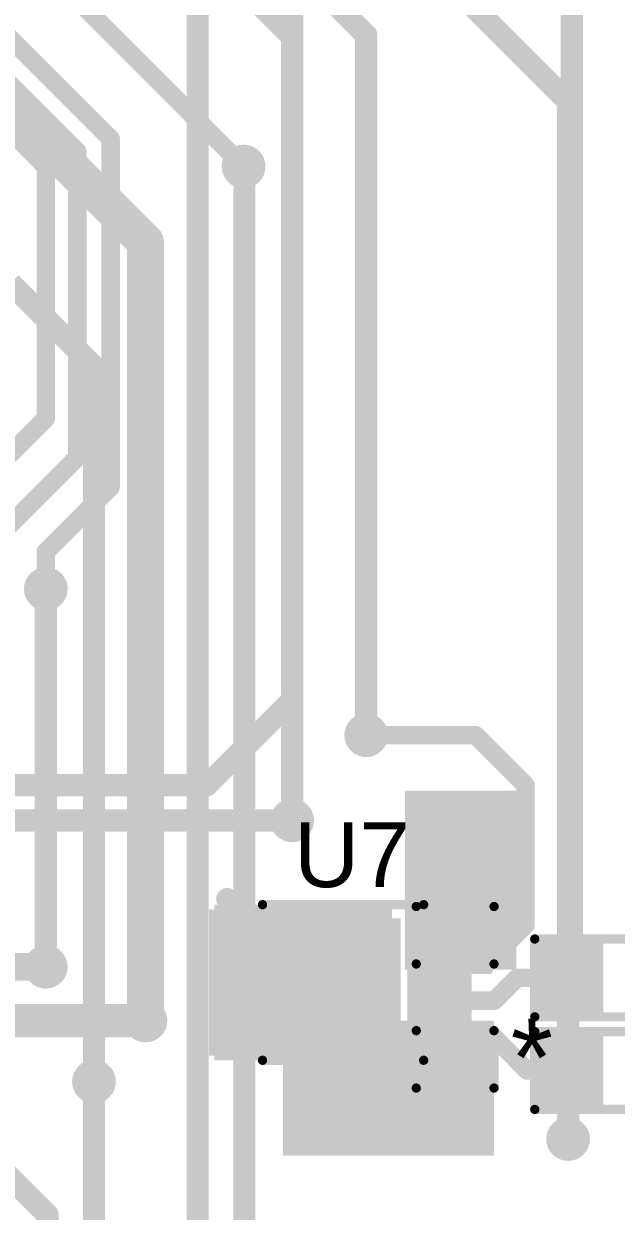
# Model space of a CAD drawing. Header units: millimetres. Extents: x -1.41 to 1.31, y -0.13 to 2.68.
# Drawn here: x 0.493 to 0.813, y 0.49 to 1.131 of the extents above; entities that cross this region are included whole.
import ezdxf

# ---------------------------------------------------------------- set-up
doc = ezdxf.new("R2010")
doc.units = ezdxf.units.MM
doc.header["$MEASUREMENT"] = 0
for name, color, linetype in [('BottomLayer', 5, 'Continuous'), ('BottomOverlay', 54, 'Continuous'), ('BottomPaste', 16, 'Continuous'), ('BottomSolder', 6, 'Continuous'), ('Mechanical2', 216, 'Continuous'), ('TopLayer', 1, 'Continuous'), ('TopOverlay', 2, 'Continuous'), ('TopPaste', 8, 'Continuous'), ('TopSolder', 216, 'Continuous'), ('ViaHoleLayer', 16, 'Continuous')]:
    doc.layers.add(name, color=color, linetype=linetype)
doc.styles.add('Arial', font='', dxfattribs={"height": 0.2})
doc.styles.get('Arial').set_extended_font_data('Arial')

# ---------------------------------------------------------------- blocks, each defined once
blk = doc.blocks.new('R__0603_56')
at = {"layer": 'TopLayer'}
for points in [[(-0.015, 0.0175), (-0.015, -0.0175), (-0.045, -0.0175), (-0.045, 0.0175)], [(0.045, 0.0175), (0.045, -0.0175), (0.015, -0.0175), (0.015, 0.0175)]]:
    blk.add_hatch(color=1, dxfattribs=at).paths.add_polyline_path(points)
at = {"layer": 'TopPaste'}
for points in [[(-0.015, 0.0175), (-0.015, -0.0175), (-0.045, -0.0175), (-0.045, 0.0175)], [(0.045, 0.0175), (0.045, -0.0175), (0.015, -0.0175), (0.015, 0.0175)]]:
    blk.add_hatch(color=8, dxfattribs=at).paths.add_polyline_path(points)
at = {"layer": 'TopSolder'}
for points in [[(-0.011, 0.0215), (-0.011, -0.0215), (-0.049, -0.0215), (-0.049, 0.0215)], [(0.049, 0.0215), (0.049, -0.0215), (0.011, -0.0215), (0.011, 0.0215)]]:
    blk.add_hatch(color=216, dxfattribs=at).paths.add_polyline_path(points)
at = {"layer": 'TopOverlay', "const_width": 0.005}
for points in [[(-0.048, 0.021), (-0.048, -0.021)], [(0.048, 0.021), (-0.048, 0.021)], [(0.048, 0.021), (0.048, -0.021)], [(0.048, -0.021), (-0.048, -0.021)]]:
    blk.add_lwpolyline(points, dxfattribs=at)
at = {"layer": 'TopOverlay', "const_width": 0.0025}
for points in [[(-0.04925, 0.021, 1), (-0.04675, 0.021, 1)], [(-0.04925, 0.021, 1), (-0.04675, 0.021, 1)], [(0.04675, 0.021, 1), (0.04925, 0.021, 1)], [(0.04675, 0.021, 1), (0.04925, 0.021, 1)], [(-0.04925, -0.021, 1), (-0.04675, -0.021, 1)], [(-0.04925, -0.021, 1), (-0.04675, -0.021, 1)], [(0.04675, -0.021, 1), (0.04925, -0.021, 1)], [(0.04675, -0.021, 1), (0.04925, -0.021, 1)]]:
    blk.add_lwpolyline(points, format="xyb", close=True, dxfattribs=at)
blk = doc.blocks.new('R__0603_57')
at = {"layer": 'TopLayer'}
for points in [[(-0.015, 0.0175), (-0.015, -0.0175), (-0.045, -0.0175), (-0.045, 0.0175)], [(0.045, 0.0175), (0.045, -0.0175), (0.015, -0.0175), (0.015, 0.0175)]]:
    blk.add_hatch(color=1, dxfattribs=at).paths.add_polyline_path(points)
at = {"layer": 'TopPaste'}
for points in [[(-0.015, 0.0175), (-0.015, -0.0175), (-0.045, -0.0175), (-0.045, 0.0175)], [(0.045, 0.0175), (0.045, -0.0175), (0.015, -0.0175), (0.015, 0.0175)]]:
    blk.add_hatch(color=8, dxfattribs=at).paths.add_polyline_path(points)
at = {"layer": 'TopSolder'}
for points in [[(-0.011, 0.0215), (-0.011, -0.0215), (-0.049, -0.0215), (-0.049, 0.0215)], [(0.049, 0.0215), (0.049, -0.0215), (0.011, -0.0215), (0.011, 0.0215)]]:
    blk.add_hatch(color=216, dxfattribs=at).paths.add_polyline_path(points)
at = {"layer": 'TopOverlay', "const_width": 0.005}
for points in [[(0.048, 0.021), (-0.048, 0.021)], [(-0.048, 0.021), (-0.048, -0.021)], [(0.048, 0.021), (0.048, -0.021)], [(0.048, -0.021), (-0.048, -0.021)]]:
    blk.add_lwpolyline(points, dxfattribs=at)
at = {"layer": 'TopOverlay', "const_width": 0.0025}
for points in [[(-0.04925, 0.021, 1), (-0.04675, 0.021, 1)], [(-0.04925, 0.021, 1), (-0.04675, 0.021, 1)], [(0.04675, 0.021, 1), (0.04925, 0.021, 1)], [(0.04675, 0.021, 1), (0.04925, 0.021, 1)], [(-0.04925, -0.021, 1), (-0.04675, -0.021, 1)], [(-0.04925, -0.021, 1), (-0.04675, -0.021, 1)], [(0.04675, -0.021, 1), (0.04925, -0.021, 1)], [(0.04675, -0.021, 1), (0.04925, -0.021, 1)]]:
    blk.add_lwpolyline(points, format="xyb", close=True, dxfattribs=at)
blk = doc.blocks.new('C___0603_B_62')
at = {"layer": 'BottomLayer'}
for points in [[(-0.045, -0.0175), (-0.045, 0.0175), (-0.015, 0.0175), (-0.015, -0.0175)], [(0.015, -0.0175), (0.015, 0.0175), (0.045, 0.0175), (0.045, -0.0175)]]:
    blk.add_hatch(color=5, dxfattribs=at).paths.add_polyline_path(points)
at = {"layer": 'BottomPaste'}
for points in [[(-0.045, -0.0175), (-0.045, 0.0175), (-0.015, 0.0175), (-0.015, -0.0175)], [(0.015, -0.0175), (0.015, 0.0175), (0.045, 0.0175), (0.045, -0.0175)]]:
    blk.add_hatch(color=16, dxfattribs=at).paths.add_polyline_path(points)
at = {"layer": 'BottomSolder'}
for points in [[(-0.04736, -0.01986), (-0.04736, 0.01986), (-0.01264, 0.01986), (-0.01264, -0.01986)], [(0.01264, -0.01986), (0.01264, 0.01986), (0.04736, 0.01986), (0.04736, -0.01986)]]:
    blk.add_hatch(color=6, dxfattribs=at).paths.add_polyline_path(points)
at = {"layer": 'BottomOverlay', "const_width": 0.005}
for points in [[(-0.018, 0.021), (-0.049, 0.021)], [(-0.049, -0.021), (-0.049, 0.021)], [(0.049, 0.021), (0.018, 0.021)], [(0.049, -0.021), (0.049, 0.021)], [(-0.018, -0.021), (-0.049, -0.021)], [(0.049, -0.021), (0.018, -0.021)]]:
    blk.add_lwpolyline(points, dxfattribs=at)
at = {"layer": 'BottomOverlay', "const_width": 0.0025}
for points in [[(-0.05025, 0.021, 1), (-0.04775, 0.021, 1)], [(-0.05025, 0.021, 1), (-0.04775, 0.021, 1)], [(-0.01925, 0.021, 1), (-0.01675, 0.021, 1)], [(0.01675, 0.021, 1), (0.01925, 0.021, 1)], [(0.04775, 0.021, 1), (0.05025, 0.021, 1)], [(0.04775, 0.021, 1), (0.05025, 0.021, 1)], [(-0.05025, -0.021, 1), (-0.04775, -0.021, 1)], [(-0.05025, -0.021, 1), (-0.04775, -0.021, 1)], [(-0.01925, -0.021, 1), (-0.01675, -0.021, 1)], [(0.01675, -0.021, 1), (0.01925, -0.021, 1)], [(0.04775, -0.021, 1), (0.05025, -0.021, 1)], [(0.04775, -0.021, 1), (0.05025, -0.021, 1)]]:
    blk.add_lwpolyline(points, format="xyb", close=True, dxfattribs=at)
blk = doc.blocks.new('8_UDFN_EP__2_3__63')
at = {"layer": 'TopLayer'}
for points in [[(-0.06693, 0.03543), (-0.04016, 0.03543), (-0.04016, 0.02362), (-0.06693, 0.02362)], [(0.04016, 0.03543), (0.06693, 0.03543), (0.06693, 0.02362), (0.04016, 0.02362)], [(-0.02854, 0.03071), (0.02854, 0.03071), (0.02854, -0.03071), (-0.02854, -0.03071)], [(-0.06693, 0.01575), (-0.04016, 0.01575), (-0.04016, 0.00394), (-0.06693, 0.00394)], [(0.04016, 0.01575), (0.06693, 0.01575), (0.06693, 0.00394), (0.04016, 0.00394)], [(-0.06693, -0.00394), (-0.04016, -0.00394), (-0.04016, -0.01575), (-0.06693, -0.01575)], [(0.04016, -0.00394), (0.06693, -0.00394), (0.06693, -0.01575), (0.04016, -0.01575)], [(-0.06693, -0.02362), (-0.04016, -0.02362), (-0.04016, -0.03543), (-0.06693, -0.03543)], [(0.04016, -0.02362), (0.06693, -0.02362), (0.06693, -0.03543), (0.04016, -0.03543)]]:
    blk.add_hatch(color=1, dxfattribs=at).paths.add_polyline_path(points)
at = {"layer": 'TopPaste'}
for points in [[(-0.06693, 0.03543), (-0.04016, 0.03543), (-0.04016, 0.02362), (-0.06693, 0.02362)], [(0.04016, 0.03543), (0.06693, 0.03543), (0.06693, 0.02362), (0.04016, 0.02362)], [(-0.02854, 0.03071), (0.02854, 0.03071), (0.02854, -0.03071), (-0.02854, -0.03071)], [(-0.06693, 0.01575), (-0.04016, 0.01575), (-0.04016, 0.00394), (-0.06693, 0.00394)], [(0.04016, 0.01575), (0.06693, 0.01575), (0.06693, 0.00394), (0.04016, 0.00394)], [(-0.06693, -0.00394), (-0.04016, -0.00394), (-0.04016, -0.01575), (-0.06693, -0.01575)], [(0.04016, -0.00394), (0.06693, -0.00394), (0.06693, -0.01575), (0.04016, -0.01575)], [(-0.06693, -0.02362), (-0.04016, -0.02362), (-0.04016, -0.03543), (-0.06693, -0.03543)], [(0.04016, -0.02362), (0.06693, -0.02362), (0.06693, -0.03543), (0.04016, -0.03543)]]:
    blk.add_hatch(color=8, dxfattribs=at).paths.add_polyline_path(points)
at = {"layer": 'TopSolder'}
for points in [[(-0.07093, 0.03943), (-0.03616, 0.03943), (-0.03616, 0.01962), (-0.07093, 0.01962)], [(0.03616, 0.03943), (0.07093, 0.03943), (0.07093, 0.01962), (0.03616, 0.01962)], [(-0.03254, 0.03471), (0.03254, 0.03471), (0.03254, -0.03471), (-0.03254, -0.03471)], [(-0.07093, 0.01975), (-0.03616, 0.01975), (-0.03616, -0.00006), (-0.07093, -0.00006)], [(0.03616, 0.01975), (0.07093, 0.01975), (0.07093, -0.00006), (0.03616, -0.00006)], [(-0.07093, 0.00006), (-0.03616, 0.00006), (-0.03616, -0.01975), (-0.07093, -0.01975)], [(0.03616, 0.00006), (0.07093, 0.00006), (0.07093, -0.01975), (0.03616, -0.01975)], [(-0.07093, -0.01962), (-0.03616, -0.01962), (-0.03616, -0.03943), (-0.07093, -0.03943)], [(0.03616, -0.01962), (0.07093, -0.01962), (0.07093, -0.03943), (0.03616, -0.03943)]]:
    blk.add_hatch(color=216, dxfattribs=at).paths.add_polyline_path(points)
at = {"layer": 'TopOverlay'}
for points, const_width in [([(-0.06, 0.045, 1), (-0.062, 0.045, 1)], 0.01), ([(-0.0645, 0.045, 1), (-0.0595, 0.045, 1)], 0.005), ([(-0.0625, 0.045, 1), (-0.0575, 0.045, 1)], 0.005), ([(-0.04325, 0.042, 1), (-0.04075, 0.042, 1)], 0.0025), ([(0.04375, 0.042, 1), (0.04625, 0.042, 1)], 0.0025), ([(-0.04325, -0.042, 1), (-0.04075, -0.042, 1)], 0.0025), ([(0.04375, -0.042, 1), (0.04625, -0.042, 1)], 0.0025)]:
    blk.add_lwpolyline(points, format="xyb", close=True, dxfattribs=dict(at, const_width=const_width))
at = {"layer": 'TopOverlay', "const_width": 0.005}
for points in [[(-0.042, 0.042), (0.045, 0.042)], [(-0.042, -0.042), (0.045, -0.042)]]:
    blk.add_lwpolyline(points, dxfattribs=at)

msp = doc.modelspace()

# ---------------------------------------------------------------- hatches: boundary and pattern name
at = {"layer": 'BottomLayer'}
h = msp.add_hatch(color=5, dxfattribs=at)
edge = h.paths.add_edge_path()
edge.add_arc((0.61181, 1.054), 0.01181, 0, 360)
h = msp.add_hatch(color=5, dxfattribs=at)
edge = h.paths.add_edge_path()
edge.add_arc((0.505, 0.826), 0.01181, 0, 360)
h = msp.add_hatch(color=5, dxfattribs=at)
edge = h.paths.add_edge_path()
edge.add_arc((0.678, 0.747), 0.01181, 0, 360)
h = msp.add_hatch(color=5, dxfattribs=at)
edge = h.paths.add_edge_path()
edge.add_arc((0.638, 0.701), 0.01181, 0, 360)
for points in [[(0.759, 0.717), (0.699, 0.717), (0.699, 0.62053), (0.759, 0.62053)], [(0.69, 0.56), (0.69, 0.647), (0.633, 0.647), (0.633, 0.56)], [(0.747, 0.593), (0.633, 0.593), (0.633, 0.52), (0.747, 0.52)]]:
    msp.add_hatch(color=5, dxfattribs=at).paths.add_polyline_path(points)
h = msp.add_hatch(color=5, dxfattribs=at)
edge = h.paths.add_edge_path()
edge.add_arc((0.713, 0.70253), 0.01181, 0, 360)
h = msp.add_hatch(color=5, dxfattribs=at)
edge = h.paths.add_edge_path()
edge.add_arc((0.739, 0.70253), 0.01181, 0, 360)
h = msp.add_hatch(color=5, dxfattribs=at)
edge = h.paths.add_edge_path()
edge.add_arc((0.64781, 0.62853), 0.01181, 0, 360)
h = msp.add_hatch(color=5, dxfattribs=at)
edge = h.paths.add_edge_path()
edge.add_arc((0.676, 0.62853), 0.01181, 0, 360)
h = msp.add_hatch(color=5, dxfattribs=at)
edge = h.paths.add_edge_path()
edge.add_arc((0.505, 0.622), 0.01181, 0, 360)
h = msp.add_hatch(color=5, dxfattribs=at)
edge = h.paths.add_edge_path()
edge.add_arc((0.64781, 0.60053), 0.01181, 0, 360)
h = msp.add_hatch(color=5, dxfattribs=at)
edge = h.paths.add_edge_path()
edge.add_arc((0.676, 0.60053), 0.01181, 0, 360)
h = msp.add_hatch(color=5, dxfattribs=at)
edge = h.paths.add_edge_path()
edge.add_arc((0.55881, 0.593), 0.01181, 0, 360)
h = msp.add_hatch(color=5, dxfattribs=at)
edge = h.paths.add_edge_path()
edge.add_arc((0.531, 0.56), 0.01181, 0, 360)
h = msp.add_hatch(color=5, dxfattribs=at)
edge = h.paths.add_edge_path()
edge.add_arc((0.726, 0.53853), 0.01181, 0, 360)
h = msp.add_hatch(color=5, dxfattribs=at)
edge = h.paths.add_edge_path()
edge.add_arc((0.787, 0.529), 0.01181, 0, 360)
at = {"layer": 'TopLayer'}
h = msp.add_hatch(color=1, dxfattribs=at)
edge = h.paths.add_edge_path()
edge.add_arc((0.61181, 1.054), 0.01181, 0, 360)
h = msp.add_hatch(color=1, dxfattribs=at)
edge = h.paths.add_edge_path()
edge.add_arc((0.505, 0.826), 0.01181, 0, 360)
h = msp.add_hatch(color=1, dxfattribs=at)
edge = h.paths.add_edge_path()
edge.add_arc((0.678, 0.747), 0.01181, 0, 360)
h = msp.add_hatch(color=1, dxfattribs=at)
edge = h.paths.add_edge_path()
edge.add_arc((0.638, 0.701), 0.01181, 0, 360)
for points in [[(0.701, 0.63753), (0.734, 0.63753), (0.734, 0.715), (0.701, 0.715)], [(0.725, 0.656), (0.752, 0.656), (0.752, 0.715), (0.725, 0.715)], [(0.596, 0.57153), (0.692, 0.57153), (0.692, 0.65553), (0.596, 0.65553)]]:
    msp.add_hatch(color=1, dxfattribs=at).paths.add_polyline_path(points)
h = msp.add_hatch(color=1, dxfattribs=at)
edge = h.paths.add_edge_path()
edge.add_arc((0.713, 0.70253), 0.01181, 0, 360)
h = msp.add_hatch(color=1, dxfattribs=at)
edge = h.paths.add_edge_path()
edge.add_arc((0.739, 0.70253), 0.01181, 0, 360)
h = msp.add_hatch(color=1, dxfattribs=at)
edge = h.paths.add_edge_path()
edge.add_arc((0.64781, 0.62853), 0.01181, 0, 360)
h = msp.add_hatch(color=1, dxfattribs=at)
edge = h.paths.add_edge_path()
edge.add_arc((0.676, 0.62853), 0.01181, 0, 360)
h = msp.add_hatch(color=1, dxfattribs=at)
edge = h.paths.add_edge_path()
edge.add_arc((0.505, 0.622), 0.01181, 0, 360)
h = msp.add_hatch(color=1, dxfattribs=at)
edge = h.paths.add_edge_path()
edge.add_arc((0.64781, 0.60053), 0.01181, 0, 360)
h = msp.add_hatch(color=1, dxfattribs=at)
edge = h.paths.add_edge_path()
edge.add_arc((0.676, 0.60053), 0.01181, 0, 360)
h = msp.add_hatch(color=1, dxfattribs=at)
edge = h.paths.add_edge_path()
edge.add_arc((0.55881, 0.593), 0.01181, 0, 360)
h = msp.add_hatch(color=1, dxfattribs=at)
edge = h.paths.add_edge_path()
edge.add_arc((0.531, 0.56), 0.01181, 0, 360)
h = msp.add_hatch(color=1, dxfattribs=at)
edge = h.paths.add_edge_path()
edge.add_arc((0.726, 0.53853), 0.01181, 0, 360)
h = msp.add_hatch(color=1, dxfattribs=at)
edge = h.paths.add_edge_path()
edge.add_arc((0.787, 0.529), 0.01181, 0, 360)
at = {"layer": 'ViaHoleLayer'}
h = msp.add_hatch(color=16, dxfattribs=at)
edge = h.paths.add_edge_path()
edge.add_arc((0.61181, 1.054), 0.00591, 0, 360)
h = msp.add_hatch(color=16, dxfattribs=at)
edge = h.paths.add_edge_path()
edge.add_arc((0.505, 0.826), 0.00591, 0, 360)
h = msp.add_hatch(color=16, dxfattribs=at)
edge = h.paths.add_edge_path()
edge.add_arc((0.678, 0.747), 0.00591, 0, 360)
h = msp.add_hatch(color=16, dxfattribs=at)
edge = h.paths.add_edge_path()
edge.add_arc((0.638, 0.701), 0.00591, 0, 360)
h = msp.add_hatch(color=16, dxfattribs=at)
edge = h.paths.add_edge_path()
edge.add_arc((0.713, 0.70253), 0.00591, 0, 360)
h = msp.add_hatch(color=16, dxfattribs=at)
edge = h.paths.add_edge_path()
edge.add_arc((0.739, 0.70253), 0.00591, 0, 360)
h = msp.add_hatch(color=16, dxfattribs=at)
edge = h.paths.add_edge_path()
edge.add_arc((0.64781, 0.62853), 0.00591, 0, 360)
h = msp.add_hatch(color=16, dxfattribs=at)
edge = h.paths.add_edge_path()
edge.add_arc((0.676, 0.62853), 0.00591, 0, 360)
h = msp.add_hatch(color=16, dxfattribs=at)
edge = h.paths.add_edge_path()
edge.add_arc((0.505, 0.622), 0.00591, 0, 360)
h = msp.add_hatch(color=16, dxfattribs=at)
edge = h.paths.add_edge_path()
edge.add_arc((0.64781, 0.60053), 0.00591, 0, 360)
h = msp.add_hatch(color=16, dxfattribs=at)
edge = h.paths.add_edge_path()
edge.add_arc((0.676, 0.60053), 0.00591, 0, 360)
h = msp.add_hatch(color=16, dxfattribs=at)
edge = h.paths.add_edge_path()
edge.add_arc((0.55881, 0.593), 0.00591, 0, 360)
h = msp.add_hatch(color=16, dxfattribs=at)
edge = h.paths.add_edge_path()
edge.add_arc((0.531, 0.56), 0.00591, 0, 360)
h = msp.add_hatch(color=16, dxfattribs=at)
edge = h.paths.add_edge_path()
edge.add_arc((0.726, 0.53853), 0.00591, 0, 360)
h = msp.add_hatch(color=16, dxfattribs=at)
edge = h.paths.add_edge_path()
edge.add_arc((0.787, 0.529), 0.00591, 0, 360)

# ---------------------------------------------------------------- linework, layer by layer
at = {"layer": 'BottomLayer'}
for points, const_width in [([(0.66, 1.216), (0.787, 1.089)], 0.012), ([(0.612, 1.191), (0.678, 1.125)], 0.012), ([(0.412, 1.16), (0.55881, 1.01319)], 0.02), ([(0.606, 1.156), (0.638, 1.124)], 0.012), ([(0.587, 0.261), (0.587, 1.13967)], 0.012), ([(0.638, 0.701), (0.638, 1.124)], 0.012), ([(0.678, 0.747), (0.678, 1.125)], 0.012), ([(0.787, 0.529), (0.787, 1.089)], 0.012), ([(0.61181, 1.054), (0.61219, 1.05362)], 0.012), ([(0.61219, 0.24919), (0.61219, 1.05362)], 0.012), ([(0.55881, 0.593), (0.55881, 1.01319)], 0.02), ([(0.486, 0.991), (0.531, 0.946)], 0.012), ([(0.531, 0.56), (0.531, 0.946)], 0.012), ([(0.505, 0.826), (0.505, 0.82665)], 0.012), ([(0.505, 0.622), (0.505, 0.826)], 0.012), ([(0.726, 0.53853), (0.726, 0.57653)], 0.025)]:
    msp.add_lwpolyline(points, dxfattribs=dict(at, const_width=const_width))
for points, const_width in [([(0.635, 1.124, 1), (0.641, 1.124, 1)], 0.006), ([(0.635, 1.124, 1), (0.641, 1.124, 1)], 0.006), ([(0.675, 1.125, 1), (0.681, 1.125, 1)], 0.006), ([(0.675, 1.125, 1), (0.681, 1.125, 1)], 0.006), ([(0.784, 1.089, 1), (0.79, 1.089, 1)], 0.006), ([(0.784, 1.089, 1), (0.79, 1.089, 1)], 0.006), ([(0.60881, 1.054, 1), (0.61481, 1.054, 1)], 0.006), ([(0.60919, 1.05362, 1), (0.61519, 1.05362, 1)], 0.006), ([(0.60919, 1.05362, 1), (0.61519, 1.05362, 1)], 0.006), ([(0.55381, 1.01319, 1), (0.56381, 1.01319, 1)], 0.01), ([(0.55381, 1.01319, 1), (0.56381, 1.01319, 1)], 0.01), ([(0.528, 0.946, 1), (0.534, 0.946, 1)], 0.006), ([(0.528, 0.946, 1), (0.534, 0.946, 1)], 0.006), ([(0.502, 0.82665, 1), (0.508, 0.82665, 1)], 0.006), ([(0.502, 0.826, 1), (0.508, 0.826, 1)], 0.006), ([(0.502, 0.826, 1), (0.508, 0.826, 1)], 0.006), ([(0.675, 0.747, 1), (0.681, 0.747, 1)], 0.006), ([(0.635, 0.701, 1), (0.641, 0.701, 1)], 0.006), ([(0.502, 0.622, 1), (0.508, 0.622, 1)], 0.006), ([(0.55381, 0.593, 1), (0.56381, 0.593, 1)], 0.01), ([(0.71975, 0.57653, 1), (0.73225, 0.57653, 1)], 0.0125), ([(0.528, 0.56, 1), (0.534, 0.56, 1)], 0.006), ([(0.71975, 0.53853, 1), (0.73225, 0.53853, 1)], 0.0125), ([(0.784, 0.529, 1), (0.79, 0.529, 1)], 0.006)]:
    msp.add_lwpolyline(points, format="xyb", close=True, dxfattribs=dict(at, const_width=const_width))
at = {"layer": 'Mechanical2', "const_width": 0.015}
msp.add_lwpolyline([(1.30453, 0.77794, -5.376897), (1.30384, 1.78291)], format="xyb", dxfattribs=at)
at = {"layer": 'TopLayer'}
for points, const_width in [([(0.638, 0.766), (0.638, 1.756)], 0.012), ([(0.43347, 1.17553), (0.54, 1.069)], 0.01), ([(0.42816, 1.15584), (0.522, 1.062)], 0.01), ([(0.789, 0.616), (0.789, 1.147)], 0.012), ([(0.42284, 1.13616), (0.505, 1.054)], 0.01), ([(0.524, 1.14181), (0.61181, 1.054)], 0.01), ([(0.54, 0.881), (0.54, 1.069)], 0.01), ([(0.522, 0.897), (0.522, 1.062)], 0.01), ([(0.505, 0.918), (0.505, 1.054)], 0.01), ([(0.461, 0.874), (0.505, 0.918)], 0.01), ([(0.47334, 0.84834), (0.522, 0.897)], 0.01), ([(0.505, 0.846), (0.54, 0.881)], 0.01), ([(0.505, 0.826), (0.505, 0.846)], 0.01), ([(0.592, 0.72), (0.638, 0.766)], 0.012), ([(0.678, 0.747), (0.737, 0.747)], 0.01), ([(0.737, 0.747), (0.764, 0.72)], 0.01), ([(0.00491, 0.72), (0.592, 0.72)], 0.012), ([(0.764, 0.64456), (0.764, 0.72)], 0.01), ([(-0.00296, 0.701), (0.638, 0.701)], 0.012), ([(0.638, 0.701), (0.64, 0.701)], 0.012), ([(0.74281, 0.62337), (0.764, 0.64456)], 0.01), ([(0.14944, 0.622), (0.505, 0.622)], 0.015), ([(0.71754, 0.62337), (0.74281, 0.62337)], 0.01), ([(0.74717, 0.60369), (0.75948, 0.616)], 0.01), ([(0.75948, 0.616), (0.787, 0.616)], 0.01), ([(0.71754, 0.60369), (0.74717, 0.60369)], 0.01), ([(0.15367, 0.593), (0.55881, 0.593)], 0.018), ([(0.71754, 0.584), (0.747, 0.584)], 0.01), ([(0.747, 0.584), (0.759, 0.572)], 0.01), ([(0.759, 0.57186), (0.759, 0.572)], 0.01), ([(0.429, 0.565), (0.506, 0.488)], 0.012), ([(0.759, 0.57186), (0.76486, 0.566)], 0.01), ([(0.76486, 0.566), (0.787, 0.566)], 0.01), ([(0.787, 0.529), (0.787, 0.566)], 0.012), ([(0.531, 0.416), (0.531, 0.56)], 0.012), ([(0.506, 0.149), (0.506, 0.488)], 0.012)]:
    msp.add_lwpolyline(points, dxfattribs=dict(at, const_width=const_width))
for points, const_width in [([(0.5375, 1.069, 1), (0.5425, 1.069, 1)], 0.005), ([(0.5375, 1.069, 1), (0.5425, 1.069, 1)], 0.005), ([(0.5195, 1.062, 1), (0.5245, 1.062, 1)], 0.005), ([(0.5195, 1.062, 1), (0.5245, 1.062, 1)], 0.005), ([(0.5025, 1.054, 1), (0.5075, 1.054, 1)], 0.005), ([(0.5025, 1.054, 1), (0.5075, 1.054, 1)], 0.005), ([(0.60931, 1.054, 1), (0.61431, 1.054, 1)], 0.005), ([(0.5025, 0.918, 1), (0.5075, 0.918, 1)], 0.005), ([(0.5025, 0.918, 1), (0.5075, 0.918, 1)], 0.005), ([(0.5195, 0.897, 1), (0.5245, 0.897, 1)], 0.005), ([(0.5195, 0.897, 1), (0.5245, 0.897, 1)], 0.005), ([(0.5375, 0.881, 1), (0.5425, 0.881, 1)], 0.005), ([(0.5375, 0.881, 1), (0.5425, 0.881, 1)], 0.005), ([(0.5025, 0.846, 1), (0.5075, 0.846, 1)], 0.005), ([(0.5025, 0.846, 1), (0.5075, 0.846, 1)], 0.005), ([(0.5025, 0.826, 1), (0.5075, 0.826, 1)], 0.005), ([(0.635, 0.766, 1), (0.641, 0.766, 1)], 0.006), ([(0.635, 0.766, 1), (0.641, 0.766, 1)], 0.006), ([(0.6755, 0.747, 1), (0.6805, 0.747, 1)], 0.005), ([(0.7345, 0.747, 1), (0.7395, 0.747, 1)], 0.005), ([(0.7345, 0.747, 1), (0.7395, 0.747, 1)], 0.005), ([(0.589, 0.72, 1), (0.595, 0.72, 1)], 0.006), ([(0.589, 0.72, 1), (0.595, 0.72, 1)], 0.006), ([(0.7615, 0.72, 1), (0.7665, 0.72, 1)], 0.005), ([(0.7615, 0.72, 1), (0.7665, 0.72, 1)], 0.005), ([(0.635, 0.701, 1), (0.641, 0.701, 1)], 0.006), ([(0.635, 0.701, 1), (0.641, 0.701, 1)], 0.006), ([(0.637, 0.701, 1), (0.643, 0.701, 1)], 0.006), ([(0.7615, 0.64456, 1), (0.7665, 0.64456, 1)], 0.005), ([(0.7615, 0.64456, 1), (0.7665, 0.64456, 1)], 0.005), ([(0.50125, 0.622, 1), (0.50875, 0.622, 1)], 0.0075), ([(0.71504, 0.62337, 1), (0.72004, 0.62337, 1)], 0.005), ([(0.74031, 0.62337, 1), (0.74531, 0.62337, 1)], 0.005), ([(0.74031, 0.62337, 1), (0.74531, 0.62337, 1)], 0.005), ([(0.786, 0.616, 1), (0.792, 0.616, 1)], 0.006), ([(0.75698, 0.616, 1), (0.76198, 0.616, 1)], 0.005), ([(0.75698, 0.616, 1), (0.76198, 0.616, 1)], 0.005), ([(0.7845, 0.616, 1), (0.7895, 0.616, 1)], 0.005), ([(0.71504, 0.60369, 1), (0.72004, 0.60369, 1)], 0.005), ([(0.74467, 0.60369, 1), (0.74967, 0.60369, 1)], 0.005), ([(0.74467, 0.60369, 1), (0.74967, 0.60369, 1)], 0.005), ([(0.55431, 0.593, 1), (0.56331, 0.593, 1)], 0.009), ([(0.71504, 0.584, 1), (0.72004, 0.584, 1)], 0.005), ([(0.7445, 0.584, 1), (0.7495, 0.584, 1)], 0.005), ([(0.7445, 0.584, 1), (0.7495, 0.584, 1)], 0.005), ([(0.7565, 0.572, 1), (0.7615, 0.572, 1)], 0.005), ([(0.7565, 0.572, 1), (0.7615, 0.572, 1)], 0.005), ([(0.7565, 0.57186, 1), (0.7615, 0.57186, 1)], 0.005), ([(0.7565, 0.57186, 1), (0.7615, 0.57186, 1)], 0.005), ([(0.76236, 0.566, 1), (0.76736, 0.566, 1)], 0.005), ([(0.76236, 0.566, 1), (0.76736, 0.566, 1)], 0.005), ([(0.784, 0.566, 1), (0.79, 0.566, 1)], 0.006), ([(0.7845, 0.566, 1), (0.7895, 0.566, 1)], 0.005), ([(0.528, 0.56, 1), (0.534, 0.56, 1)], 0.006), ([(0.784, 0.529, 1), (0.79, 0.529, 1)], 0.006), ([(0.503, 0.488, 1), (0.509, 0.488, 1)], 0.006), ([(0.503, 0.488, 1), (0.509, 0.488, 1)], 0.006)]:
    msp.add_lwpolyline(points, format="xyb", close=True, dxfattribs=dict(at, const_width=const_width))

# ---------------------------------------------------------------- block references
msp.add_blockref('8_UDFN_EP__2_3__63', (0.664, 0.61353))
for name, p, rotation in [('C___0603_B_62', (0.726, 0.60553), 270), ('R__0603_57', (0.817, 0.616), 180), ('R__0603_56', (0.817, 0.566), 180)]:
    msp.add_blockref(name, p, dxfattribs=dict(rotation=rotation))

# ---------------------------------------------------------------- texts
at = {"layer": 'BottomOverlay', "style": 'Arial'}
msp.add_text('*', height=0.042, rotation=360, dxfattribs=at).set_placement((0.756, 0.552))
at = {"layer": 'TopOverlay', "style": 'Arial'}
msp.add_text('U7', height=0.035, dxfattribs=at).set_placement((0.639, 0.665))

doc.saveas('drawing.dxf')
